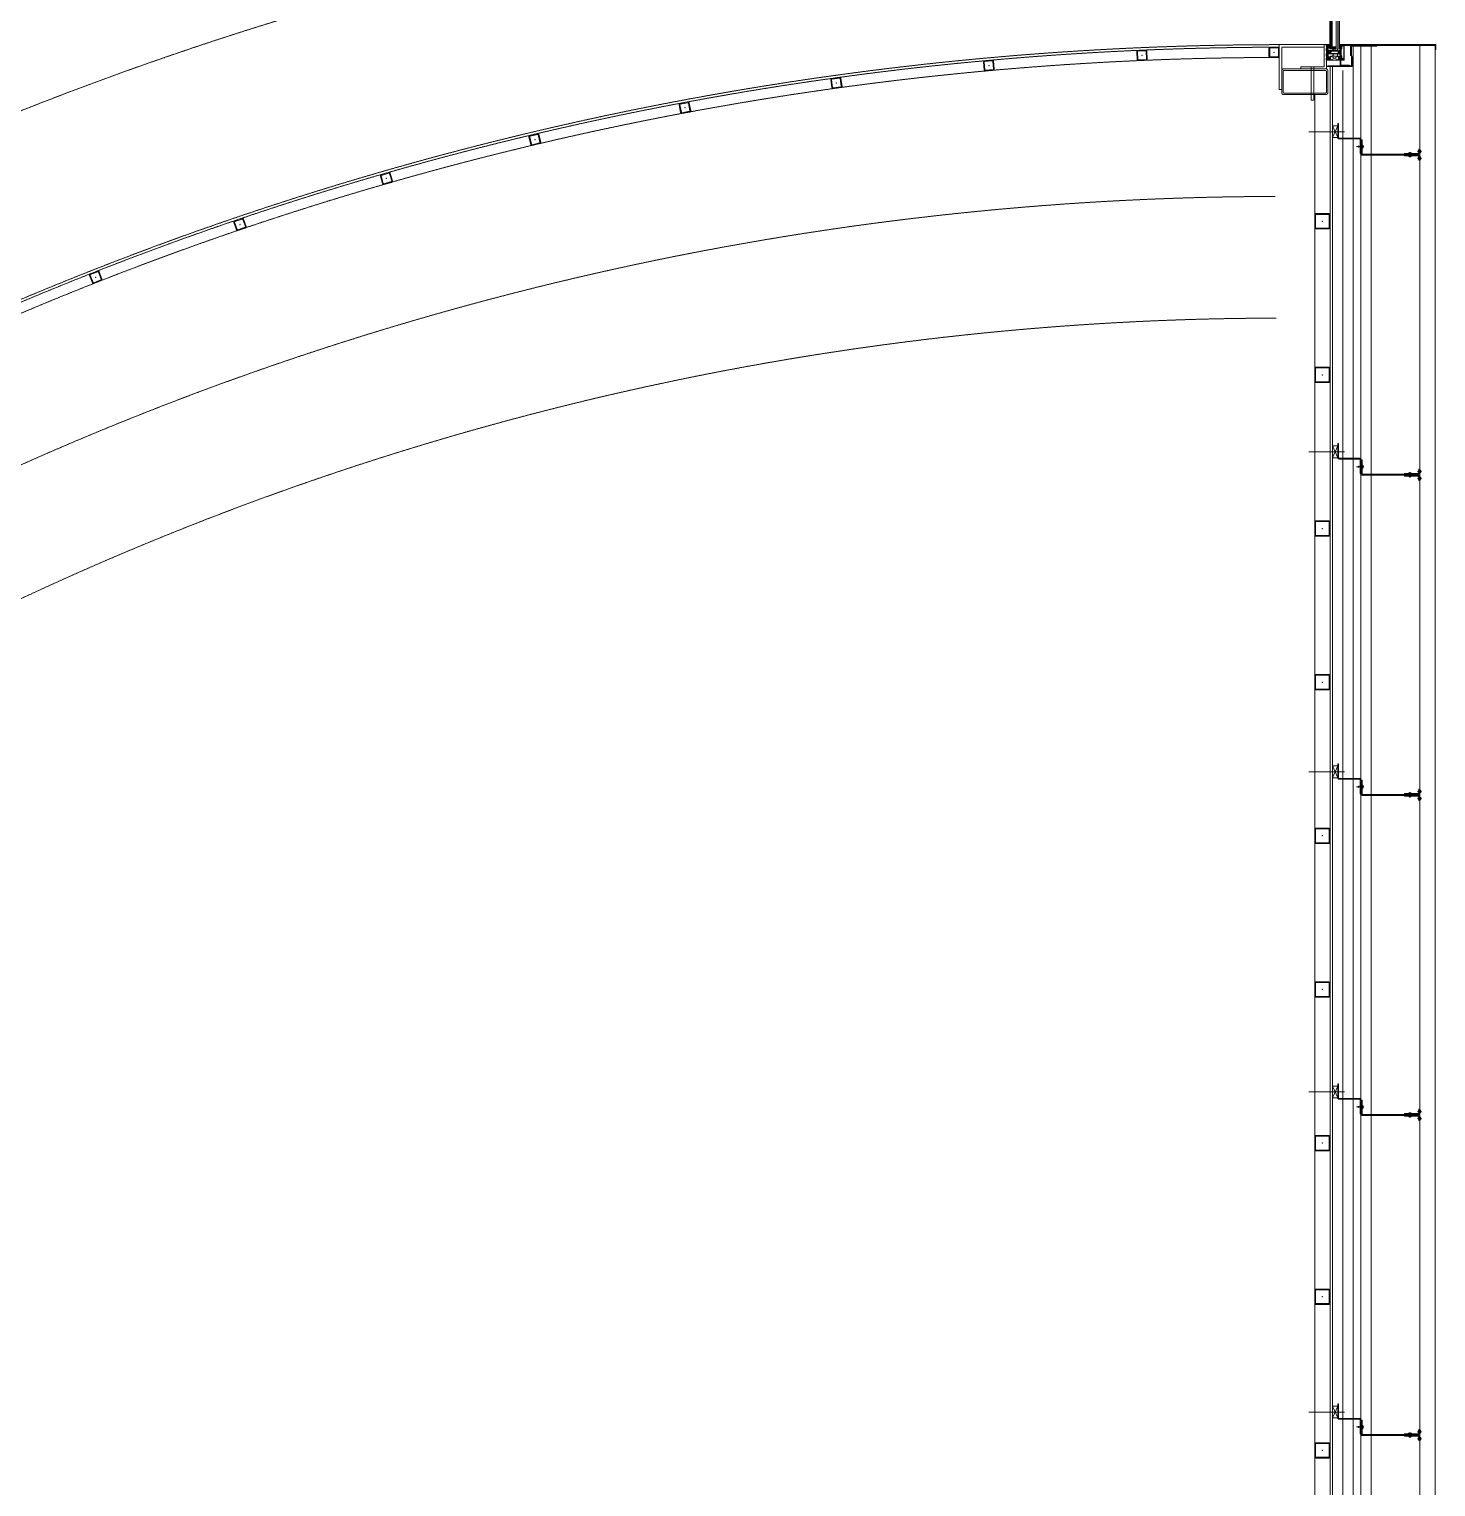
# Model space of a CAD drawing. Extents: x -1457 to 23780, y -2071 to 4205.
# Drawn here: x 16163 to 16713, y 555 to 1124 of the extents above; entities that cross this region are included whole.
import ezdxf

# ---------------------------------------------------------------- set-up
doc = ezdxf.new("R2010")
doc.units = 0
doc.header["$MEASUREMENT"] = 0
doc.linetypes.add('HIDDEN', pattern=[0.375, 0.25, -0.125])
doc.layers.get('0').update_dxf_attribs({"color": 9, "lineweight": 9})
doc.layers.add('M-TEFRIS2-015', color=129, linetype='Continuous', lineweight=9)

# ---------------------------------------------------------------- blocks, each defined once
blk = doc.blocks.new('p-profil_bitis')
for p, q in [((-1.5, 2.16), (-3, 5.37)), ((-3, 2.16), (-1.5, 5.37)), ((1.2, 3.05), (2.2, 4.65)), ((2.2, 3.05), (1.2, 4.65))]:
    blk.add_line(p, q)
for points in [[(-2.9, 6.02), (-2.89, 6.01), (-2.88, 6), (-2.88, 6), (-2.87, 6), (-2.48, 6), (-2.47, 6), (-2.46, 6), (-2.46, 6.01), (-2.45, 6.02), (-2.43, 6.06), (-2.41, 6.08), (-2.4, 6.09), (-2.38, 6.09), (-2.37, 6.1), (-2.35, 6.09), (-2.33, 6.09), (-2.32, 6.08), (-2.3, 6.06), (-2.28, 6.01), (-2.27, 6.01), (-2.27, 6), (-2.26, 6), (-2.25, 6), (-1.76, 6), (-1.76, 5.49), (-1.76, 5.48), (-1.77, 5.47), (-1.77, 5.46), (-1.78, 5.46), (-1.79, 5.45), (-1.8, 5.45), (-1.81, 5.45), (-1.82, 5.46), (-1.83, 5.46), (-1.84, 5.47), (-1.89, 5.55), (-1.89, 5.56), (-1.9, 5.57), (-1.9, 5.57), (-1.91, 5.57), (-1.92, 5.57), (-1.93, 5.57), (-1.93, 5.56), (-1.94, 5.55), (-1.99, 5.46), (-1.99, 5.46), (-2, 5.46), (-2, 5.45), (-2.01, 5.45), (-2.02, 5.45), (-2.1, 5.45), (-2.11, 5.45), (-2.12, 5.45), (-2.12, 5.46), (-2.13, 5.46), (-2.13, 5.47), (-2.13, 5.47), (-2.14, 5.48), (-2.14, 5.5), (-2.23, 5.45), (-2.54, 5.45), (-2.62, 5.5), (-2.62, 5.48), (-2.63, 5.47), (-2.63, 5.46), (-2.63, 5.46), (-2.64, 5.45), (-2.65, 5.45), (-2.65, 5.45), (-2.74, 5.45), (-2.75, 5.45), (-2.76, 5.45), (-2.76, 5.46), (-2.77, 5.46), (-2.77, 5.46), (-2.82, 5.55), (-2.83, 5.56), (-2.83, 5.57), (-2.84, 5.57), (-2.85, 5.57), (-2.86, 5.57), (-2.86, 5.57), (-2.87, 5.56), (-2.87, 5.55), (-2.92, 5.47), (-2.93, 5.46), (-2.94, 5.46), (-2.95, 5.45), (-2.96, 5.45), (-2.97, 5.45), (-2.98, 5.46), (-2.99, 5.46), (-2.99, 5.47), (-3, 5.48), (-3, 5.49), (-3, 6.92), (-3, 6.93), (-3, 6.93), (-2.99, 6.94), (-2.99, 6.95), (-2.98, 6.95), (-2.97, 6.95), (-2.37, 6.95), (-2.36, 6.95), (-2.35, 6.95), (-2.35, 6.94), (-2.34, 6.93), (-2.34, 6.93), (-2.34, 6.92), (-2.34, 6.47), (-2.34, 6.44), (-2.32, 6.41), (-2.3, 6.38), (-2.28, 6.37), (-2.25, 6.35), (-2.22, 6.35), (-2.04, 6.35), (-2.03, 6.35), (-2.02, 6.35), (-2.01, 6.36), (-2, 6.37), (-1.99, 6.38), (-1.99, 6.39), (-1.99, 6.4), (-1.99, 6.54), (-2.05, 6.54), (-2.06, 6.54), (-2.08, 6.55), (-2.09, 6.55), (-2.09, 6.56), (-2.1, 6.58), (-2.1, 6.59), (-2.1, 6.6), (-2.1, 6.62), (-2.09, 6.63), (-2.08, 6.65), (-2.07, 6.66), (-2.05, 6.67), (-2.04, 6.68), (-2.02, 6.68), (-1.79, 6.68), (-1.78, 6.68), (-1.78, 6.68), (-1.77, 6.67), (-1.76, 6.66), (-1.76, 6.66), (-1.76, 6.65), (-1.76, 6.4), (-0.65, 6.4), (-0.62, 6.4), (-0.58, 6.39), (-0.56, 6.37), (-0.53, 6.35), (-0.51, 6.32), (-0.5, 6.28), (-0.5, 6.25), (-0.5, 2.04), (-0.5, 2.01), (-0.49, 1.99), (-0.47, 1.96), (-0.45, 1.94), (-0.42, 1.93), (-0.39, 1.92), (-0.36, 1.92), (-0.33, 1.93), (-0.31, 1.94), (-0.29, 1.96), (-0.27, 1.99), (-0.26, 2.01), (-0.25, 2.04), (-0.25, 2.25), (-0.25, 2.26), (-0.25, 2.26), (-0.25, 2.27), (-0.24, 2.28), (-0.23, 2.28), (-0.23, 2.28), (0.22, 2.28), (0.23, 2.28), (0.24, 2.28), (0.25, 2.27), (0.25, 2.26), (0.25, 2.26), (0.26, 2.25), (0.26, 2.04), (0.26, 2.01), (0.27, 1.99), (0.29, 1.96), (0.31, 1.94), (0.33, 1.93), (0.36, 1.92), (0.39, 1.92), (0.42, 1.93), (0.45, 1.94), (0.47, 1.96), (0.49, 1.99), (0.5, 2.01), (0.5, 2.04), (0.5, 6.25), (0.51, 6.29), (0.52, 6.33), (0.54, 6.36), (0.58, 6.38), (0.61, 6.4), (0.65, 6.4), (1.76, 6.4), (1.76, 6.65), (1.76, 6.66), (1.76, 6.66), (1.77, 6.67), (1.77, 6.67), (1.78, 6.68), (1.78, 6.68), (1.79, 6.68), (2.02, 6.68), (2.04, 6.68), (2.06, 6.67), (2.08, 6.66), (2.09, 6.64), (2.1, 6.62), (2.1, 6.6), (2.1, 6.59), (2.1, 6.58), (2.1, 6.57), (2.09, 6.56), (2.08, 6.55), (2.07, 6.54), (2.06, 6.54), (2.05, 6.54), (1.99, 6.54), (1.99, 6.4), (1.99, 6.39), (1.99, 6.38), (2, 6.37), (2.01, 6.36), (2.02, 6.35), (2.03, 6.35), (2.04, 6.35), (2.22, 6.35), (2.25, 6.35), (2.28, 6.37), (2.3, 6.38), (2.32, 6.41), (2.34, 6.44), (2.34, 6.47), (2.34, 6.92), (2.34, 6.93), (2.34, 6.93), (2.35, 6.94), (2.35, 6.95), (2.36, 6.95), (2.37, 6.95), (2.97, 6.95), (2.98, 6.95), (2.98, 6.95), (2.99, 6.94), (2.99, 6.94), (3, 6.93), (3, 6.93), (3, 6.92), (3, 5.49), (3, 5.48), (3, 5.47), (2.99, 5.46), (2.98, 5.46), (2.97, 5.45), (2.96, 5.45), (2.96, 5.45), (2.95, 5.45), (2.94, 5.46), (2.93, 5.46), (2.92, 5.47), (2.87, 5.55), (2.87, 5.56), (2.86, 5.57), (2.86, 5.57), (2.85, 5.57), (2.84, 5.57), (2.83, 5.57), (2.83, 5.56), (2.82, 5.55), (2.77, 5.46), (2.77, 5.46), (2.76, 5.46), (2.76, 5.45), (2.75, 5.45), (2.74, 5.45), (2.65, 5.45), (2.65, 5.45), (2.64, 5.45), (2.63, 5.46), (2.63, 5.46), (2.63, 5.47), (2.62, 5.48), (2.62, 5.5), (2.53, 5.45), (2.22, 5.45), (2.13, 5.5), (2.13, 5.48), (2.13, 5.47), (2.13, 5.47), (2.13, 5.46), (2.12, 5.46), (2.12, 5.45), (2.11, 5.45), (2.1, 5.45), (2.02, 5.45), (2.01, 5.45), (2, 5.45), (1.99, 5.46), (1.99, 5.46), (1.94, 5.55), (1.93, 5.56), (1.93, 5.57), (1.92, 5.57), (1.91, 5.57), (1.9, 5.57), (1.9, 5.57), (1.89, 5.56), (1.89, 5.55), (1.84, 5.47), (1.83, 5.46), (1.82, 5.46), (1.81, 5.45), (1.8, 5.45), (1.79, 5.45), (1.78, 5.46), (1.77, 5.46), (1.77, 5.47), (1.76, 5.48), (1.76, 5.49), (1.76, 6), (2.25, 6), (2.26, 6), (2.26, 6), (2.27, 6.01), (2.27, 6.01), (2.28, 6.01), (2.3, 6.06), (2.31, 6.07), (2.33, 6.09), (2.34, 6.09), (2.36, 6.1), (2.37, 6.1), (2.39, 6.09), (2.4, 6.09), (2.42, 6.07), (2.43, 6.06), (2.45, 6.02), (2.46, 6.01), (2.46, 6), (2.47, 6), (2.48, 6), (2.87, 6), (2.88, 6), (2.88, 6), (2.89, 6.01), (2.9, 6.02), (2.9, 6.02), (2.9, 6.03), (2.9, 6.04), (2.9, 6.05), (2.87, 6.1), (2.86, 6.11), (2.85, 6.11), (2.84, 6.12), (2.83, 6.12), (2.82, 6.12), (2.81, 6.12), (2.8, 6.11), (2.79, 6.11), (2.78, 6.1), (2.74, 6.02), (2.73, 6.01), (2.72, 6.01), (2.72, 6), (2.71, 6), (2.7, 6), (2.69, 6.01), (2.69, 6.01), (2.68, 6.02), (2.64, 6.1), (2.63, 6.11), (2.62, 6.11), (2.61, 6.12), (2.6, 6.12), (2.59, 6.12), (2.58, 6.12), (2.57, 6.11), (2.56, 6.11), (2.55, 6.1), (2.51, 6.02), (2.5, 6.01), (2.5, 6.01), (2.49, 6), (2.48, 6), (2.48, 6), (2.47, 6), (2.46, 6.01), (2.46, 6.01), (2.45, 6.02), (2.41, 6.1), (2.4, 6.11), (2.39, 6.11), (2.38, 6.12), (2.37, 6.12), (2.36, 6.12), (2.35, 6.12), (2.34, 6.11), (2.33, 6.11), (2.32, 6.1), (2.28, 6.02), (2.27, 6.01), (2.26, 6.01), (2.26, 6), (2.25, 6), (2.24, 6), (2.24, 6.01), (2.23, 6.01), (2.22, 6.02), (2.18, 6.1), (2.17, 6.11), (2.16, 6.11), (2.15, 6.12), (2.14, 6.12), (2.13, 6.12), (2.12, 6.12), (2.11, 6.11), (2.1, 6.11), (2.09, 6.1), (2.05, 6.02), (2.04, 6.01), (2.03, 6.01), (2.03, 6), (2.02, 6), (2.01, 6), (2.01, 6.01), (2, 6.01), (1.99, 6.02), (1.95, 6.1), (1.94, 6.11), (1.93, 6.11), (1.92, 6.12), (1.91, 6.12), (1.9, 6.12), (1.89, 6.12), (1.88, 6.11), (1.87, 6.11), (1.86, 6.1), (1.82, 6.02), (1.81, 6.01), (1.81, 6.01), (1.8, 6), (1.79, 6), (1.78, 6), (1.77, 6.01), (1.77, 6.01), (1.76, 6.02), (1.76, 6.02), (1.76, 6.03), (1.76, 6.17), (1.76, 6.18), (1.76, 6.19), (1.75, 6.19), (1.74, 6.2), (1.74, 6.2), (1.73, 6.2), (0.8, 6.2), (0.8, 6.23), (0.79, 6.25), (0.77, 6.27), (0.76, 6.28), (0.73, 6.3), (0.71, 6.3), (0.68, 6.3), (0.66, 6.29), (0.64, 6.28), (0.62, 6.26), (0.61, 6.24), (0.6, 6.22), (0.6, 6.2), (0.6, 6.17), (0.61, 6.15), (0.63, 6.13), (0.65, 6.12), (0.65, 4.3), (1.25, 4.41), (1.26, 4.41), (1.27, 4.4), (1.28, 4.4), (1.29, 4.39), (1.3, 4.38), (1.3, 4.38), (1.3, 4.37), (1.3, 4.36), (1.29, 4.35), (1.29, 4.34), (1.28, 4.33), (1.27, 4.33), (0.65, 4.15), (0.65, 2.51), (1.25, 2.62), (1.26, 2.62), (1.27, 2.61), (1.28, 2.61), (1.29, 2.6), (1.3, 2.59), (1.3, 2.59), (1.3, 2.58), (1.3, 2.57), (1.29, 2.56), (1.29, 2.55), (1.28, 2.54), (1.27, 2.54), (0.64, 2.36), (0.62, 2.35), (0.6, 2.33), (0.59, 2.32), (0.58, 2.3), (0.58, 2.28), (0.58, 1.97), (0.7, 1.97), (0.7, 1.83), (0.26, 1.83), (0.14, 1.95), (0.14, 2.05), (0.14, 2.06), (0.14, 2.06), (0.13, 2.07), (0.13, 2.07), (0.12, 2.08), (0.12, 2.08), (0.11, 2.08), (-0.11, 2.08), (-0.12, 2.08), (-0.12, 2.08), (-0.13, 2.07), (-0.13, 2.07), (-0.14, 2.06), (-0.14, 2.06), (-0.14, 2.05), (-0.14, 1.95), (-0.26, 1.83), (-0.7, 1.83), (-0.7, 1.97), (-0.58, 1.97), (-0.58, 2.28), (-0.58, 2.3), (-0.59, 2.32), (-0.6, 2.34), (-0.62, 2.35), (-0.64, 2.36), (-1.27, 2.54), (-1.28, 2.54), (-1.29, 2.55), (-1.29, 2.56), (-1.3, 2.57), (-1.3, 2.58), (-1.3, 2.59), (-1.3, 2.59), (-1.29, 2.6), (-1.28, 2.61), (-1.27, 2.61), (-1.26, 2.62), (-1.25, 2.62), (-0.65, 2.51), (-0.65, 4.15), (-1.27, 4.33), (-1.28, 4.33), (-1.29, 4.34), (-1.29, 4.35), (-1.3, 4.36), (-1.3, 4.37), (-1.3, 4.38), (-1.3, 4.38), (-1.29, 4.39), (-1.28, 4.4), (-1.27, 4.4), (-1.26, 4.41), (-1.25, 4.41), (-0.65, 4.3), (-0.65, 6.12), (-0.63, 6.13), (-0.61, 6.15), (-0.6, 6.17), (-0.6, 6.2), (-0.6, 6.22), (-0.61, 6.24), (-0.62, 6.26), (-0.64, 6.28), (-0.66, 6.29), (-0.68, 6.3), (-0.71, 6.3), (-0.73, 6.3), (-0.76, 6.28), (-0.77, 6.27), (-0.79, 6.25), (-0.8, 6.23), (-0.8, 6.2), (-1.73, 6.2), (-1.74, 6.2), (-1.74, 6.2), (-1.75, 6.19), (-1.76, 6.19), (-1.76, 6.18), (-1.76, 6.17), (-1.76, 6.03), (-1.76, 6.02), (-1.76, 6.02), (-1.77, 6.01), (-1.78, 6.01), (-1.78, 6), (-1.79, 6), (-1.8, 6), (-1.81, 6.01), (-1.81, 6.01), (-1.82, 6.02), (-1.86, 6.1), (-1.87, 6.11), (-1.88, 6.11), (-1.89, 6.12), (-1.9, 6.12), (-1.91, 6.12), (-1.92, 6.12), (-1.93, 6.11), (-1.94, 6.11), (-1.95, 6.1), (-1.99, 6.02), (-2, 6.01), (-2.01, 6.01), (-2.01, 6), (-2.02, 6), (-2.03, 6), (-2.03, 6.01), (-2.04, 6.01), (-2.05, 6.02), (-2.09, 6.1), (-2.1, 6.11), (-2.11, 6.11), (-2.12, 6.12), (-2.13, 6.12), (-2.14, 6.12), (-2.15, 6.12), (-2.16, 6.11), (-2.17, 6.11), (-2.18, 6.1), (-2.22, 6.02), (-2.23, 6.01), (-2.24, 6.01), (-2.24, 6), (-2.25, 6), (-2.26, 6), (-2.26, 6.01), (-2.27, 6.01), (-2.28, 6.02), (-2.32, 6.1), (-2.33, 6.11), (-2.34, 6.11), (-2.35, 6.12), (-2.36, 6.12), (-2.37, 6.12), (-2.38, 6.12), (-2.39, 6.11), (-2.4, 6.11), (-2.41, 6.1), (-2.45, 6.02), (-2.46, 6.01), (-2.46, 6.01), (-2.47, 6), (-2.48, 6), (-2.48, 6), (-2.49, 6), (-2.5, 6.01), (-2.5, 6.01), (-2.51, 6.02), (-2.55, 6.1), (-2.56, 6.11), (-2.57, 6.11), (-2.58, 6.12), (-2.59, 6.12), (-2.6, 6.12), (-2.61, 6.12), (-2.62, 6.11), (-2.63, 6.11), (-2.64, 6.1), (-2.68, 6.02), (-2.69, 6.01), (-2.69, 6.01), (-2.7, 6), (-2.71, 6), (-2.72, 6), (-2.73, 6.01), (-2.73, 6.01), (-2.74, 6.02), (-2.78, 6.1), (-2.79, 6.11), (-2.8, 6.11), (-2.81, 6.12), (-2.82, 6.12), (-2.83, 6.12), (-2.84, 6.12), (-2.85, 6.11), (-2.86, 6.11), (-2.87, 6.1), (-2.9, 6.05), (-2.9, 6.04), (-2.9, 6.03)], [(-2.81, 6.34), (-2.81, 6.33), (-2.8, 6.33), (-2.8, 6.32), (-2.79, 6.32), (-2.78, 6.32), (-2.56, 6.32), (-2.55, 6.32), (-2.55, 6.32), (-2.54, 6.33), (-2.54, 6.33), (-2.53, 6.34), (-2.53, 6.34), (-2.53, 6.35), (-2.53, 6.77), (-2.53, 6.78), (-2.53, 6.78), (-2.54, 6.79), (-2.54, 6.79), (-2.55, 6.8), (-2.55, 6.8), (-2.56, 6.8), (-2.78, 6.8), (-2.79, 6.8), (-2.79, 6.8), (-2.8, 6.79), (-2.8, 6.79), (-2.81, 6.78), (-2.81, 6.77)], [(-2.68, 5.61), (-2.67, 5.59), (-2.67, 5.58), (-2.65, 5.58), (-2.64, 5.57), (-2.63, 5.57), (-2.62, 5.57), (-2.62, 5.53), (-2.58, 5.57), (-2.17, 5.57), (-2.14, 5.53), (-2.14, 5.57), (-2.13, 5.57), (-2.12, 5.57), (-2.11, 5.57), (-2.1, 5.58), (-2.09, 5.59), (-2.08, 5.6), (-2.08, 5.61), (-2.08, 5.62), (-2.08, 5.68), (-2.21, 5.81), (-2.55, 5.81), (-2.68, 5.68), (-2.68, 5.62)], [(2.13, 5.57), (2.13, 5.53), (2.17, 5.57), (2.58, 5.57), (2.62, 5.53), (2.62, 5.57), (2.63, 5.57), (2.64, 5.57), (2.65, 5.57), (2.66, 5.58), (2.67, 5.59), (2.68, 5.6), (2.68, 5.61), (2.68, 5.62), (2.68, 5.68), (2.55, 5.81), (2.21, 5.81), (2.08, 5.68), (2.08, 5.62), (2.08, 5.61), (2.08, 5.6), (2.09, 5.59), (2.1, 5.58), (2.11, 5.57), (2.12, 5.57)], [(2.53, 6.35), (2.53, 6.34), (2.54, 6.33), (2.54, 6.33), (2.55, 6.32), (2.55, 6.32), (2.56, 6.32), (2.78, 6.32), (2.79, 6.32), (2.79, 6.32), (2.8, 6.33), (2.81, 6.33), (2.81, 6.34), (2.81, 6.35), (2.81, 6.77), (2.81, 6.78), (2.81, 6.78), (2.8, 6.79), (2.8, 6.79), (2.79, 6.8), (2.79, 6.8), (2.78, 6.8), (2.56, 6.8), (2.55, 6.8), (2.55, 6.8), (2.54, 6.79), (2.54, 6.79), (2.53, 6.78), (2.53, 6.77)], [(-3, 5.37), (-1.5, 5.37), (-1.5, 2.16), (-3, 2.16)], [(2.85, 0.85), (2.85, 1), (2.77, 1.14), (2.89, 1.5), (3, 1.5), (3, 0.1), (2.9, 0), (-2.9, 0), (-3, 0.1), (-3, 1.5), (-2.89, 1.5), (-2.77, 1.14), (-2.85, 0.99), (-2.85, 0.85), (-2.87, 0.85), (-2.87, 0.5), (-2.82, 0.45), (-2.47, 0.45), (-2.47, 0.37), (-2.52, 0.32), (-2.82, 0.32), (-2.87, 0.27), (-2.87, 0.18), (-2.82, 0.13), (2.82, 0.13), (2.87, 0.18), (2.87, 0.27), (2.82, 0.32), (2.52, 0.32), (2.47, 0.37), (2.47, 0.45), (2.82, 0.45), (2.87, 0.5), (2.87, 0.85)], [(-2.8, 0.99), (-2.69, 0.82), (-2.63, 0.73), (-2.54, 0.57), (-2.5, 0.55), (-2.47, 0.56), (-2.45, 0.6), (-2.45, 0.85), (-2.4, 0.9), (-1.53, 0.9), (-1.42, 0.94), (-1.38, 1.05), (-1.38, 1.13), (-1.33, 1.18), (-0.02, 1.18), (-0.01, 1.2), (0.01, 1.2), (0.03, 1.18), (1.33, 1.18), (1.38, 1.13), (1.38, 1.05), (1.42, 0.94), (1.53, 0.9), (2.4, 0.9), (2.45, 0.85), (2.45, 0.6), (2.47, 0.56), (2.5, 0.55), (2.54, 0.57), (2.63, 0.73), (2.8, 0.99), (2.78, 1.04), (2.71, 1.07), (2.7, 1.11), (2.7, 1.13), (2.8, 1.5), (2.48, 1.5), (2.4, 1.42), (2.4, 1.36), (2.52, 1.36), (2.52, 1.2), (2.42, 1.1), (1.58, 1.1), (1.58, 1.36), (1.7, 1.36), (1.7, 1.42), (1.62, 1.5), (-1.62, 1.5), (-1.7, 1.42), (-1.7, 1.36), (-1.58, 1.36), (-1.58, 1.1), (-2.42, 1.1), (-2.52, 1.2), (-2.52, 1.36), (-2.4, 1.36), (-2.4, 1.42), (-2.48, 1.5), (-2.8, 1.5), (-2.7, 1.13), (-2.7, 1.11), (-2.71, 1.07), (-2.78, 1.03)], [(1.2, 3.05), (1.2, 4.65), (2.2, 4.65), (2.2, 3.05)]]:
    blk.add_lwpolyline(points, close=True)
for points in [[(0.35, 6.5), (0.3, 6.68), (0.2, 6.79), (0.02, 6.85), (-0.16, 6.81), (-0.3, 6.68), (-0.35, 6.5), (-0.35, 6.55), (-0.36, 6.6), (-0.37, 6.65), (-0.39, 6.69), (-0.42, 6.74), (-0.45, 6.78), (-0.48, 6.82), (-0.52, 6.85), (-0.56, 6.88), (-0.6, 6.9), (-0.65, 6.92), (-0.7, 6.94), (-0.75, 6.95), (-0.8, 6.95), (-1.4, 6.95), (-1.54, 6.89), (-1.6, 6.85), (-2.1, 6.85), (-2.25, 6.78), (-2.3, 6.65), (-2.3, 6.6), (-2.25, 6.47), (-2.14, 6.4), (-2.04, 6.39), (-2.01, 6.53), (-2.11, 6.55), (-2.15, 6.6), (-2.15, 6.65), (-2.1, 6.7), (-1.6, 6.7), (-1.46, 6.76), (-1.4, 6.8), (-0.8, 6.8), (-0.64, 6.75), (-0.55, 6.66), (-0.5, 6.5), (-0.5, 5.15), (-0.4, 5.01), (-0.27, 5.02), (-0.2, 5.17), (-0.25, 5.2), (-0.2, 5.23), (-0.2, 5.35), (-0.25, 5.38), (-0.2, 5.41), (-0.2, 5.53), (-0.25, 5.56), (-0.2, 5.59), (-0.2, 5.71), (-0.25, 5.74), (-0.2, 5.77), (-0.2, 5.89), (-0.25, 5.92), (-0.2, 5.95), (-0.2, 6.07), (-0.25, 6.1), (-0.2, 6.13), (-0.2, 6.25), (-0.25, 6.28), (-0.2, 6.31), (-0.2, 6.5), (-0.12, 6.66), (0.02, 6.7), (0.12, 6.66), (0.2, 6.5), (0.2, 6.4), (0.25, 6.37), (0.2, 6.34), (0.2, 6.22), (0.25, 6.19), (0.2, 6.16), (0.2, 6.04), (0.25, 6.01), (0.2, 5.98), (0.2, 5.86), (0.25, 5.83), (0.2, 5.8), (0.2, 5.68), (0.25, 5.65), (0.2, 5.62), (0.2, 5.5), (0.25, 5.47), (0.2, 5.44), (0.2, 5.32), (0.25, 5.29), (0.2, 5.26), (0.2, 5.15), (0.3, 5.01), (0.4, 5.01), (0.5, 5.15), (0.5, 6.5), (0.55, 6.66), (0.64, 6.75), (0.8, 6.8), (1.4, 6.8), (1.46, 6.76), (1.6, 6.7), (2.1, 6.7), (2.15, 6.65), (2.15, 6.6), (2.11, 6.55), (2.01, 6.53), (2.04, 6.39), (2.13, 6.4), (2.25, 6.47), (2.3, 6.6), (2.3, 6.65), (2.23, 6.8), (2.1, 6.85), (1.6, 6.85), (1.54, 6.89), (1.4, 6.95), (0.8, 6.95), (0.75, 6.95), (0.7, 6.94), (0.65, 6.92), (0.61, 6.9), (0.56, 6.88), (0.52, 6.85), (0.48, 6.82), (0.45, 6.78), (0.42, 6.74), (0.4, 6.69), (0.38, 6.65), (0.36, 6.6), (0.35, 6.55), (0.35, 6.5), (0.35, 5.15)], [(-0.35, 6.5), (-0.35, 5.15)]]:
    blk.add_lwpolyline(points)
for points in [[(-1.77, 1.34, -10), (-1.77, 1.49, -10), (-1.76, 1.51, -10), (-1.73, 1.52, -10), (-1.64, 1.5, -10), (-1.48, 1.5, -10), (-1.48, 1.74, -10), (-1.52, 1.81, -10), (-1.54, 1.83, -10), (-1.57, 1.81, -10), (-1.62, 1.73, -10), (-1.65, 1.71, -10), (-1.69, 1.73, -10), (-1.74, 1.81, -10), (-1.77, 1.83, -10), (-1.79, 1.81, -10), (-1.84, 1.73, -10), (-1.88, 1.71, -10), (-1.91, 1.73, -10), (-1.96, 1.81, -10), (-1.99, 1.83, -10), (-2.01, 1.81, -10), (-2.06, 1.73, -10), (-2.09, 1.71, -10), (-2.13, 1.73, -10), (-2.18, 1.81, -10), (-2.2, 1.83, -10), (-2.23, 1.81, -10), (-2.28, 1.73, -10), (-2.31, 1.71, -10), (-2.35, 1.73, -10), (-2.4, 1.81, -10), (-2.42, 1.83, -10), (-2.45, 1.81, -10), (-2.5, 1.73, -10), (-2.53, 1.71, -10), (-2.57, 1.73, -10), (-2.62, 1.81, -10), (-2.64, 1.83, -10), (-2.67, 1.81, -10), (-2.74, 1.69, -10), (-2.86, 1.65, -10), (-2.95, 1.78, -10), (-3.09, 1.83, -10), (-3.21, 1.83, -10), (-3.23, 1.82, -10), (-3.24, 1.79, -10), (-3.23, 1.78, -10), (-3.14, 1.76, -10), (-3.02, 1.69, -10), (-2.98, 1.62, -10), (-2.98, 1.5, -10), (-2.55, 1.5, -10), (-2.46, 1.52, -10), (-2.45, 1.52, -10), (-2.44, 1.52, -10), (-2.43, 1.49, -10), (-2.43, 1.34, -10), (-2.54, 1.34, -10), (-2.54, 1.31, -10), (-2.38, 1.16, -10), (-2.34, 1.14, -10), (-2.22, 1.2, -10), (-1.97, 1.2, -10), (-1.86, 1.14, -10), (-1.8, 1.16, -10), (-1.66, 1.31, -10), (-1.66, 1.34, -10), (-1.77, 1.34, -10)], [(-1.89, 1.35, -10), (-1.93, 1.31, -10), (-2.26, 1.31, -10), (-2.31, 1.35, -10), (-2.31, 1.47, -10), (-2.26, 1.51, -10), (-1.93, 1.51, -10), (-1.89, 1.47, -10), (-1.89, 1.46, -10), (-1.89, 1.35, -10)], [(1.76, 1.34, -10), (1.76, 1.49, -10), (1.76, 1.51, -10), (1.73, 1.52, -10), (1.64, 1.5, -10), (1.48, 1.5, -10), (1.48, 1.74, -10), (1.52, 1.81, -10), (1.54, 1.83, -10), (1.57, 1.81, -10), (1.62, 1.73, -10), (1.65, 1.71, -10), (1.69, 1.73, -10), (1.74, 1.81, -10), (1.76, 1.83, -10), (1.79, 1.81, -10), (1.84, 1.73, -10), (1.88, 1.71, -10), (1.91, 1.73, -10), (1.96, 1.81, -10), (1.99, 1.83, -10), (2.01, 1.81, -10), (2.06, 1.73, -10), (2.09, 1.71, -10), (2.13, 1.73, -10), (2.18, 1.81, -10), (2.2, 1.83, -10), (2.23, 1.81, -10), (2.28, 1.73, -10), (2.31, 1.71, -10), (2.35, 1.73, -10), (2.4, 1.81, -10), (2.42, 1.83, -10), (2.45, 1.81, -10), (2.5, 1.73, -10), (2.53, 1.71, -10), (2.57, 1.73, -10), (2.62, 1.81, -10), (2.64, 1.83, -10), (2.67, 1.81, -10), (2.74, 1.69, -10), (2.86, 1.65, -10), (2.95, 1.78, -10), (3.09, 1.83, -10), (3.21, 1.83, -10), (3.23, 1.82, -10), (3.24, 1.79, -10), (3.23, 1.78, -10), (3.14, 1.76, -10), (3.02, 1.69, -10), (2.98, 1.62, -10), (2.98, 1.5, -10), (2.55, 1.5, -10), (2.46, 1.52, -10), (2.45, 1.52, -10), (2.44, 1.52, -10), (2.42, 1.49, -10), (2.42, 1.34, -10), (2.53, 1.34, -10), (2.53, 1.31, -10), (2.38, 1.16, -10), (2.34, 1.14, -10), (2.22, 1.2, -10), (1.97, 1.2, -10), (1.86, 1.14, -10), (1.8, 1.16, -10), (1.65, 1.31, -10), (1.65, 1.34, -10), (1.76, 1.34, -10)], [(1.88, 1.35, -10), (1.93, 1.31, -10), (2.26, 1.31, -10), (2.3, 1.35, -10), (2.3, 1.47, -10), (2.26, 1.51, -10), (1.93, 1.51, -10), (1.89, 1.47, -10), (1.88, 1.46, -10), (1.88, 1.35, -10)]]:
    blk.add_polyline3d(points)
blk = doc.blocks.new('p- alum kaplama profil')
at = {"lineweight": 13}
blk.add_lwpolyline([(7.12, 12.59), (7.12, 26.49)], dxfattribs=at)
at = {"lineweight": 5}
blk.add_lwpolyline([(9.44, 15.16), (4.79, 15.16), (4.79, 17.16), (9.44, 17.16)], close=True, dxfattribs=at)
for points in [[(4.79, 15.16), (9.44, 17.16)], [(9.44, 15.16), (4.79, 17.16)]]:
    blk.add_lwpolyline(points, dxfattribs=at)
at = {"lineweight": 18}
blk.add_lwpolyline([(4.09, 6.16), (-1.41, 6.16), (-1.41, 6.46), (4.09, 6.46, 0.414214), (4.29, 6.66), (4.29, 14.66, -0.414214), (4.79, 15.16), (10.29, 15.16), (10.29, 14.86), (4.79, 14.86, 0.414214), (4.59, 14.66), (4.59, 6.66, -0.414214)], format="xyb", close=True, dxfattribs=at)
blk.add_lwpolyline([(-2.06, 5.56), (-2.06, -2.34), (-2.06, -15.69), (-1.66, -15.69), (-1.66, -2.34), (-1.66, 5.56), (-1.66, 5.56), (-1.66, 5.57), (-1.66, 5.57), (-1.66, 5.58), (-1.66, 5.58), (-1.65, 5.59), (-1.65, 5.59), (-1.65, 5.59), (-1.65, 5.6), (-1.65, 5.6), (-1.64, 5.61), (-1.64, 5.61), (-1.64, 5.62), (-1.64, 5.62), (-1.63, 5.62), (-1.63, 5.63), (-1.63, 5.63), (-1.62, 5.63), (-1.62, 5.64), (-1.61, 5.64), (-1.61, 5.64), (-1.61, 5.64), (-1.6, 5.65), (-1.6, 5.65), (-1.59, 5.65), (-1.59, 5.65), (-1.58, 5.65), (-1.58, 5.65), (-1.57, 5.66), (-1.57, 5.66), (-1.56, 5.66), (-1.56, 5.66), (3.94, 5.66), (3.94, 6.06), (-1.56, 6.06), (-1.58, 6.06), (-1.61, 6.05), (-1.63, 6.05), (-1.66, 6.05), (-1.68, 6.04), (-1.7, 6.03), (-1.73, 6.03), (-1.75, 6.02), (-1.77, 6.01), (-1.79, 6), (-1.82, 5.99), (-1.84, 5.97), (-1.86, 5.96), (-1.88, 5.94), (-1.89, 5.93), (-1.91, 5.91), (-1.93, 5.89), (-1.95, 5.87), (-1.96, 5.85), (-1.97, 5.83), (-1.99, 5.81), (-2, 5.79), (-2.01, 5.77), (-2.02, 5.75), (-2.03, 5.72), (-2.04, 5.7), (-2.04, 5.68), (-2.05, 5.65), (-2.05, 5.63), (-2.06, 5.61), (-2.06, 5.58)], close=True)
blk.add_lwpolyline([(-1.66, -2.34), (-2.06, -2.34)])
for points in [[(-2.36, -10.84), (-2.36, -16.39), (-2.36, -16.39, -0.414214), (-2.51, -16.54), (-2.51, -16.54), (-4.06, -16.54), (-4.06, -16.84), (-2.51, -16.84), (-2.51, -16.84, 0.414214), (-2.06, -16.39), (-2.06, -10.84)], [(-1.36, -10.84), (-1.66, -10.84), (-1.66, -16.39, 0.414214), (-1.21, -16.84), (-1.21, -16.84), (0.34, -16.84), (0.34, -16.54), (-1.21, -16.54), (-1.21, -16.54, -0.414214), (-1.36, -16.39), (-1.36, -16.39)]]:
    blk.add_lwpolyline(points, format="xyb", close=True)
for points in [[(0.96, 5.66, -10), (0.97, 5.66, -10), (0.97, 5.66, -10), (0.97, 5.66, -10), (0.98, 5.66, -10), (0.98, 5.66, -10), (0.99, 5.66, -10), (0.99, 5.66, -10), (1, 5.66, -10), (1, 5.67, -10), (1, 5.67, -10), (1.01, 5.67, -10), (1.01, 5.67, -10), (1.01, 5.67, -10), (1.02, 5.68, -10), (1.02, 5.68, -10), (1.02, 5.68, -10), (1.03, 5.69, -10), (1.03, 5.69, -10), (1.03, 5.69, -10), (1.04, 5.7, -10), (1.04, 5.7, -10), (1.04, 5.7, -10), (1.04, 5.71, -10), (1.04, 5.71, -10), (1.05, 5.72, -10), (1.05, 5.72, -10), (1.05, 5.72, -10), (1.05, 5.73, -10), (1.05, 5.73, -10), (1.05, 5.74, -10), (1.05, 5.74, -10), (1.05, 5.75, -10)], [(1.61, 6.87, -10), (0.98, 6.96, -10)], [(1.33, 5.85, -10), (0.98, 5.88, -10)], [(1.56, 7.05, -10), (1.02, 7.13, -10)], [(1.05, 6.91, -10), (1.29, 7.56, -10)], [(1.05, 5.83, -10), (1.05, 6.01, -10)], [(1.05, 5.75, -10), (1.05, 5.83, -10)], [(1.29, 4.93, -10), (1.29, 7.8, -10)], [(1.53, 6.82, -10), (1.29, 7.56, -10)], [(1.29, 6.16, -10), (1.29, 6.26, -10)], [(1.53, 5.75, -10), (1.53, 5.92, -10)], [(1.53, 5.75, -10), (1.53, 5.74, -10), (1.53, 5.74, -10), (1.53, 5.73, -10), (1.53, 5.73, -10), (1.53, 5.72, -10), (1.54, 5.72, -10), (1.54, 5.72, -10), (1.54, 5.71, -10), (1.54, 5.71, -10), (1.54, 5.7, -10), (1.54, 5.7, -10), (1.55, 5.7, -10), (1.55, 5.69, -10), (1.55, 5.69, -10), (1.55, 5.69, -10), (1.56, 5.68, -10), (1.56, 5.68, -10), (1.56, 5.68, -10), (1.57, 5.67, -10), (1.57, 5.67, -10), (1.58, 5.67, -10), (1.58, 5.67, -10), (1.58, 5.67, -10), (1.59, 5.66, -10), (1.59, 5.66, -10), (1.6, 5.66, -10), (1.6, 5.66, -10), (1.6, 5.66, -10), (1.61, 5.66, -10), (1.61, 5.66, -10), (1.62, 5.66, -10), (1.62, 5.66, -10)], [(0.67, 5.66, -10), (1.91, 5.66, -10)], [(0.67, 5.66, -10), (0.67, 5.64, -10), (0.67, 5.62, -10), (0.67, 5.6, -10), (0.68, 5.58, -10), (0.68, 5.56, -10), (0.69, 5.54, -10), (0.69, 5.52, -10), (0.7, 5.5, -10), (0.7, 5.48, -10), (0.71, 5.46, -10), (0.72, 5.45, -10), (0.73, 5.43, -10), (0.74, 5.41, -10), (0.75, 5.4, -10), (0.76, 5.38, -10), (0.77, 5.36, -10), (0.79, 5.35, -10), (0.8, 5.33, -10), (0.81, 5.32, -10), (0.83, 5.31, -10), (0.84, 5.29, -10), (0.86, 5.28, -10), (0.87, 5.27, -10), (0.89, 5.26, -10), (0.91, 5.25, -10), (0.92, 5.24, -10), (0.94, 5.23, -10), (0.96, 5.22, -10), (0.98, 5.21, -10), (1, 5.21, -10), (1.02, 5.2, -10), (1.03, 5.2, -10)], [(1.03, 5.2, -10), (1.04, 5.2, -10), (1.05, 5.19, -10), (1.05, 5.19, -10), (1.06, 5.19, -10), (1.06, 5.19, -10), (1.07, 5.19, -10), (1.07, 5.19, -10), (1.08, 5.19, -10), (1.08, 5.19, -10), (1.09, 5.19, -10), (1.09, 5.18, -10), (1.1, 5.18, -10), (1.1, 5.18, -10), (1.11, 5.18, -10), (1.11, 5.18, -10), (1.12, 5.18, -10), (1.12, 5.18, -10), (1.13, 5.18, -10), (1.13, 5.18, -10), (1.14, 5.18, -10), (1.15, 5.18, -10), (1.15, 5.18, -10), (1.16, 5.17, -10), (1.16, 5.17, -10), (1.17, 5.17, -10), (1.17, 5.17, -10), (1.18, 5.17, -10), (1.18, 5.17, -10), (1.19, 5.17, -10), (1.19, 5.17, -10), (1.2, 5.17, -10), (1.2, 5.17, -10)], [(1.2, 5.17, -10), (1.2, 5.2, -10)], [(1.38, 5.2, -10), (1.2, 5.2, -10)], [(1.38, 5.17, -10), (1.38, 5.2, -10)], [(1.38, 5.17, -10), (1.38, 5.17, -10), (1.39, 5.17, -10), (1.39, 5.17, -10), (1.4, 5.17, -10), (1.41, 5.17, -10), (1.41, 5.17, -10), (1.42, 5.17, -10), (1.42, 5.17, -10), (1.43, 5.17, -10), (1.43, 5.18, -10), (1.44, 5.18, -10), (1.44, 5.18, -10), (1.45, 5.18, -10), (1.45, 5.18, -10), (1.46, 5.18, -10), (1.46, 5.18, -10), (1.47, 5.18, -10), (1.47, 5.18, -10), (1.48, 5.18, -10), (1.48, 5.18, -10), (1.49, 5.18, -10), (1.5, 5.19, -10), (1.5, 5.19, -10), (1.51, 5.19, -10), (1.51, 5.19, -10), (1.52, 5.19, -10), (1.52, 5.19, -10), (1.53, 5.19, -10), (1.53, 5.19, -10), (1.54, 5.19, -10), (1.54, 5.2, -10), (1.55, 5.2, -10)], [(1.55, 5.2, -10), (1.57, 5.2, -10), (1.59, 5.21, -10), (1.6, 5.21, -10), (1.62, 5.22, -10), (1.64, 5.23, -10), (1.66, 5.24, -10), (1.68, 5.25, -10), (1.69, 5.26, -10), (1.71, 5.27, -10), (1.73, 5.28, -10), (1.74, 5.29, -10), (1.76, 5.31, -10), (1.77, 5.32, -10), (1.78, 5.33, -10), (1.8, 5.35, -10), (1.81, 5.36, -10), (1.82, 5.38, -10), (1.83, 5.4, -10), (1.84, 5.41, -10), (1.85, 5.43, -10), (1.86, 5.45, -10), (1.87, 5.46, -10), (1.88, 5.48, -10), (1.89, 5.5, -10), (1.89, 5.52, -10), (1.9, 5.54, -10), (1.9, 5.56, -10), (1.9, 5.58, -10), (1.91, 5.6, -10), (1.91, 5.62, -10), (1.91, 5.64, -10), (1.91, 5.66, -10)], [(-3.84, -17.04, 0), (-3.81, -17.07, 0), (-3.78, -17.1, 0), (-3.75, -17.12, 0), (-3.72, -17.15, 0), (-3.69, -17.17, 0), (-3.66, -17.19, 0), (-3.62, -17.21, 0), (-3.59, -17.23, 0), (-3.55, -17.24, 0), (-3.52, -17.26, 0), (-3.48, -17.27, 0), (-3.44, -17.28, 0), (-3.4, -17.28, 0), (-3.36, -17.29, 0), (-3.32, -17.29, 0), (-3.29, -17.29, 0), (-3.25, -17.29, 0), (-3.21, -17.29, 0), (-3.17, -17.28, 0), (-3.13, -17.28, 0), (-3.09, -17.27, 0), (-3.06, -17.26, 0), (-3.02, -17.24, 0), (-2.98, -17.23, 0), (-2.95, -17.21, 0), (-2.91, -17.19, 0), (-2.88, -17.17, 0), (-2.85, -17.15, 0), (-2.82, -17.12, 0), (-2.79, -17.1, 0), (-2.76, -17.07, 0), (-2.73, -17.04, 0)], [(-3.29, -17.04, 0), (-3.84, -17.04, 0)], [(-2.85, -16.54, 0), (-2.86, -16.51, 0), (-2.87, -16.47, 0), (-2.89, -16.44, 0), (-2.91, -16.41, 0), (-2.93, -16.38, 0), (-2.96, -16.35, 0), (-2.98, -16.33, 0), (-3.01, -16.31, 0), (-3.04, -16.29, 0), (-3.07, -16.27, 0), (-3.11, -16.25, 0), (-3.14, -16.24, 0), (-3.18, -16.23, 0), (-3.21, -16.22, 0), (-3.25, -16.22, 0), (-3.29, -16.22, 0), (-3.32, -16.22, 0), (-3.36, -16.22, 0), (-3.39, -16.23, 0), (-3.43, -16.24, 0), (-3.46, -16.25, 0), (-3.5, -16.27, 0), (-3.53, -16.29, 0), (-3.56, -16.31, 0), (-3.59, -16.33, 0), (-3.61, -16.35, 0), (-3.64, -16.38, 0), (-3.66, -16.41, 0), (-3.68, -16.44, 0), (-3.7, -16.47, 0), (-3.71, -16.51, 0), (-3.73, -16.54, 0)], [(-3.29, -16.54, 0), (-3.73, -16.54, 0)], [(-3.29, -16.54, 0), (-3.55, -16.54, 0)], [(-3.55, -16.54, 0), (-3.29, -16.54, 0)], [(-3.55, -17.04, 0), (-3.55, -16.54, 0)], [(-3.29, -17.54, 0), (-3.29, -16.04, 0)], [(-3.29, -16.54, 0), (-2.85, -16.54, 0)], [(-3.29, -16.54, 0), (-3.03, -16.54, 0)], [(-3.03, -16.54, 0), (-3.29, -16.54, 0)], [(-3.29, -17.04, 0), (-2.73, -17.04, 0)], [(-3.03, -17.04, 0), (-3.03, -16.54, 0)], [(-2.86, -13.04, 0), (-0.86, -13.04, 0)], [(-2.36, -12.52, 0), (-2.4, -12.53, 0), (-2.43, -12.56, 0), (-2.47, -12.58, 0), (-2.5, -12.6, 0), (-2.53, -12.63, 0), (-2.56, -12.66, 0), (-2.59, -12.69, 0), (-2.61, -12.73, 0), (-2.63, -12.76, 0), (-2.65, -12.8, 0), (-2.67, -12.84, 0), (-2.68, -12.88, 0), (-2.69, -12.92, 0), (-2.7, -12.96, 0), (-2.71, -13, 0), (-2.71, -13.04, 0), (-2.71, -13.08, 0), (-2.7, -13.13, 0), (-2.69, -13.17, 0), (-2.68, -13.21, 0), (-2.67, -13.25, 0), (-2.65, -13.28, 0), (-2.63, -13.32, 0), (-2.61, -13.36, 0), (-2.59, -13.39, 0), (-2.56, -13.42, 0), (-2.53, -13.45, 0), (-2.5, -13.48, 0), (-2.47, -13.51, 0), (-2.43, -13.53, 0), (-2.4, -13.55, 0), (-2.36, -13.57, 0)], [(-2.36, -13.04, 0), (-2.36, -12.52, 0)], [(-2.36, -13.04, 0), (-2.36, -12.73, 0)], [(-2.36, -12.73, 0), (-2.36, -13.04, 0)], [(-1.36, -12.73, 0), (-2.36, -12.73, 0)], [(-2.36, -13.04, 0), (-2.36, -13.36, 0)], [(-2.36, -13.04, 0), (-2.36, -13.57, 0)], [(-2.36, -13.36, 0), (-2.36, -13.04, 0)], [(-1.36, -13.36, 0), (-2.36, -13.36, 0)], [(-1.36, -13.04, 0), (-1.36, -12.37, 0)], [(-1.36, -13.72, 0), (-1.32, -13.68, 0), (-1.29, -13.65, 0), (-1.26, -13.61, 0), (-1.23, -13.58, 0), (-1.2, -13.54, 0), (-1.18, -13.5, 0), (-1.16, -13.45, 0), (-1.14, -13.41, 0), (-1.12, -13.37, 0), (-1.1, -13.32, 0), (-1.09, -13.28, 0), (-1.08, -13.23, 0), (-1.07, -13.18, 0), (-1.06, -13.14, 0), (-1.06, -13.09, 0), (-1.06, -13.04, 0), (-1.06, -12.99, 0), (-1.06, -12.95, 0), (-1.07, -12.9, 0), (-1.08, -12.85, 0), (-1.09, -12.81, 0), (-1.1, -12.76, 0), (-1.12, -12.72, 0), (-1.14, -12.67, 0), (-1.16, -12.63, 0), (-1.18, -12.59, 0), (-1.2, -12.55, 0), (-1.23, -12.51, 0), (-1.26, -12.47, 0), (-1.29, -12.43, 0), (-1.32, -12.4, 0), (-1.36, -12.37, 0)], [(-1.36, -13.04, 0), (-1.36, -13.72, 0)], [(-0.56, -17.04, 0), (-1.11, -17.04, 0)], [(0, -17.04, 0), (-0.03, -17.07, 0), (-0.06, -17.1, 0), (-0.09, -17.12, 0), (-0.12, -17.15, 0), (-0.15, -17.17, 0), (-0.18, -17.19, 0), (-0.22, -17.21, 0), (-0.25, -17.23, 0), (-0.29, -17.24, 0), (-0.33, -17.26, 0), (-0.36, -17.27, 0), (-0.4, -17.28, 0), (-0.44, -17.28, 0), (-0.48, -17.29, 0), (-0.52, -17.29, 0), (-0.56, -17.29, 0), (-0.59, -17.29, 0), (-0.63, -17.29, 0), (-0.67, -17.28, 0), (-0.71, -17.28, 0), (-0.75, -17.27, 0), (-0.79, -17.26, 0), (-0.82, -17.24, 0), (-0.86, -17.23, 0), (-0.89, -17.21, 0), (-0.93, -17.19, 0), (-0.96, -17.17, 0), (-0.99, -17.15, 0), (-1.02, -17.12, 0), (-1.05, -17.1, 0), (-1.08, -17.07, 0), (-1.11, -17.04, 0)], [(-1, -16.54, 0), (-0.98, -16.51, 0), (-0.97, -16.47, 0), (-0.95, -16.44, 0), (-0.93, -16.41, 0), (-0.91, -16.38, 0), (-0.88, -16.35, 0), (-0.86, -16.33, 0), (-0.83, -16.31, 0), (-0.8, -16.29, 0), (-0.77, -16.27, 0), (-0.73, -16.25, 0), (-0.7, -16.24, 0), (-0.66, -16.23, 0), (-0.63, -16.22, 0), (-0.59, -16.22, 0), (-0.56, -16.22, 0), (-0.52, -16.22, 0), (-0.48, -16.22, 0), (-0.45, -16.23, 0), (-0.41, -16.24, 0), (-0.38, -16.25, 0), (-0.34, -16.27, 0), (-0.31, -16.29, 0), (-0.28, -16.31, 0), (-0.25, -16.33, 0), (-0.23, -16.35, 0), (-0.2, -16.38, 0), (-0.18, -16.41, 0), (-0.16, -16.44, 0), (-0.14, -16.47, 0), (-0.13, -16.51, 0), (-0.12, -16.54, 0)], [(-0.56, -16.54, 0), (-1, -16.54, 0)], [(-0.56, -16.54, 0), (-0.82, -16.54, 0)], [(-0.82, -16.54, 0), (-0.56, -16.54, 0)], [(-0.82, -17.04, 0), (-0.82, -16.54, 0)], [(-0.56, -17.54, 0), (-0.56, -16.04, 0)], [(-0.56, -16.54, 0), (-0.3, -16.54, 0)], [(-0.56, -16.54, 0), (-0.12, -16.54, 0)], [(-0.3, -16.54, 0), (-0.56, -16.54, 0)], [(-0.56, -17.04, 0), (0, -17.04, 0)], [(-0.3, -17.04, 0), (-0.3, -16.54, 0)]]:
    blk.add_polyline3d(points)
blk = doc.blocks.new('Prf-40x40')
for points in [[(1.5, -2), (-1.5, -2, -0.414214), (-2, -1.5), (-2, 1.5, -0.414214), (-1.5, 2), (1.5, 2, -0.414214), (2, 1.5), (2, -1.5, -0.414214)], [(1.5, -1.7), (-1.5, -1.7, -0.414214), (-1.7, -1.5), (-1.7, 1.5, -0.414214), (-1.5, 1.7), (1.5, 1.7, -0.414214), (1.7, 1.5), (1.7, -1.5, -0.414214)]]:
    blk.add_lwpolyline(points, format="xyb", close=True)
blk.add_point((0, 0))
blk = doc.blocks.new('prf-60x60')
for points in [[(-2.5, -6), (2.5, -6, 0.414214), (3, -5.5), (3, -0.5, 0.414214), (2.5, 0), (-2.5, 0, 0.414214), (-3, -0.5), (-3, -5.5, 0.414214)], [(-2.5, -5.7), (2.5, -5.7, 0.414214), (2.7, -5.5), (2.7, -0.5, 0.414214), (2.5, -0.3), (-2.5, -0.3, 0.414214), (-2.7, -0.5), (-2.7, -5.5, 0.414214)]]:
    blk.add_lwpolyline(points, format="xyb", close=True)
at = {"color": 252}
blk.add_point((0, -3), dxfattribs=at)

msp = doc.modelspace()

# ---------------------------------------------------------------- linework, layer by layer
at = {"layer": 'M-TEFRIS2-015', "linetype": 'HIDDEN', "lineweight": 0}
for p, q in [((16671.45, 1315.53), (16671.45, 1116.18)), ((16671.85, 1315.53), (16671.85, 1116.18)), ((16671.92, 1315.53), (16671.92, 1116.18)), ((16672.32, 1315.53), (16672.32, 1116.18)), ((16673.92, 1315.53), (16673.92, 1116.18)), ((16674.52, 1315.53), (16674.52, 1116.18)), ((16674.6, 1315.53), (16674.6, 1116.18)), ((16675.2, 1315.53), (16675.2, 1116.18))]:
    msp.add_line(p, q, dxfattribs=at)
for points in [[(16671.49, 2158.03, 0.152192), (13054.42, 1065.28, 0.152192)], [(13124.69, 1100.45), (13117.7, 1111.05, -0.146397), (16605.5, 2161.14), (16605.5, 2148.44, 0.146396), (13124.69, 1100.45, 3.321415)], [(15413.15, 347.65, -0.306499), (16652.5, 1186.14, -0.306499)], [(16670.62, 1099.2), (16670.62, 1107.8, 0.412203), (16669.92, 1108.5), (16653.32, 1108.5, 0.414214), (16652.62, 1107.8), (16652.62, 1099.2, 0.414214), (16653.32, 1098.5), (16669.92, 1098.5, 0.414214), (16670.62, 1099.2), (16670.62, 1107.8)], [(16670.06, 1107.52), (16670.06, 1099.48, -0.414214), (16669.64, 1099.06), (16653.6, 1099.06, -0.414214), (16653.18, 1099.48), (16653.18, 1107.52, -0.414214), (16653.6, 1107.94), (16669.64, 1107.94, -0.414214), (16670.06, 1107.52, -1)]]:
    msp.add_lwpolyline(points, format="xyb", dxfattribs=at)
for points in [[(16712.5, 1117.68), (16712.5, 1117.68), (16712.5, 285), (15479.12, 285)], [(16706.5, 1117.68), (16706.5, 291), (15479.12, 291)], [(16680.5, 1117.38), (16680.5, 317), (15479.12, 317)], [(16683.5, 1117.38), (16683.5, 314), (15479.12, 314)], [(16687.5, 1117.38), (16687.5, 1117.38), (16687.5, 310), (15479.42, 310)], [(15487.42, 320.98), (16676.53, 321.02), (16676.5, 1107.83), (16676.5, 1107.83)], [(16672.5, 1109.38), (16672.5, 325), (15498.8, 325)], [(16671.5, 1109.38), (16671.5, 326), (15498.8, 326)], [(16664.15, 1109.3), (16664.15, 1096.48), (16664.28, 1096.3), (16665.02, 1096.3), (16665.15, 1096.48), (16665.15, 1109.3)], [(16665.5, 1098.5), (16665.5, 332), (15506.3, 332)]]:
    msp.add_lwpolyline(points, dxfattribs=at)
for points in [[(16652.62, 1100.5), (16652.62, 1116.98), (16669.25, 1116.98), (16669.25, 1117.98), (16651.62, 1117.98), (16651.62, 1100.5)], [(16660.05, 1108.5), (16670.05, 1108.5), (16670.05, 1117.98), (16669.25, 1117.98), (16669.25, 1109.3), (16669.25, 1109.3), (16660.05, 1109.3)], [(16712.8, 1116.09), (16712.8, 1117.98), (16676.97, 1117.98), (16676.97, 1117.68), (16712.5, 1117.68), (16712.5, 1116.09)], [(16679.51, 1117.68), (16679.51, 1113.68), (16679.81, 1113.68), (16679.81, 1117.38), (16689.81, 1117.38), (16689.81, 1117.68), (16679.51, 1117.68)], [(16680.11, 1113.53), (16679.81, 1113.53), (16679.81, 1109.68), (16670.53, 1109.68), (16670.53, 1109.38), (16680.11, 1109.38)], [(16675.41, 1113.37), (16675.71, 1113.37), (16675.71, 1109.98), (16679.06, 1109.98), (16679.06, 1109.68), (16675.41, 1109.68)]]:
    msp.add_lwpolyline(points, close=True, dxfattribs=at)
for centre, radius, start, end in [((16616.39, -4192.32), 6055, 89.485085, 125.548699), ((16652.5, -149.03), 1267.01, 90, 157.87108), ((16652.5, -149.03), 1266.01, 90.03992, 157.85268), ((16652.5, -149.03), 1262.01, 90.03992, 157.85268), ((16652.5, -149.03), 1207.73, 90.11753, 155.7506), ((16652.5, -149.03), 1160.21, 90.09877, 154.68884)]:
    msp.add_arc(centre, radius, start, end, dxfattribs=at)

# ---------------------------------------------------------------- block references
at = {"layer": 'M-TEFRIS2-015', "linetype": 'HIDDEN', "lineweight": 0, "xscale": -1}
for p, rotation in [((16598.05, 1113.81), 272.4690090922115), ((16649.62, 1114.98), 270.161208427387), ((16538.26, 1109.81), 275.1855070189872), ((16478.73, 1102.98), 277.9020050316544), ((16419.58, 1093.34), 280.6185030443054), ((16360.96, 1080.91), 283.3350009710851), ((16303, 1065.71), 286.0514989837422), ((16245.82, 1047.78), 288.7679972455858), ((16189.47, 1027.12), 291.4889241425762)]:
    msp.add_blockref('Prf-40x40', p, dxfattribs=dict(at, rotation=rotation))
at = {"layer": 'M-TEFRIS2-015', "linetype": 'HIDDEN', "lineweight": 0}
for name, p, rotation in [('p-profil_bitis', (16676.97, 1114.98), 90), ('p- alum kaplama profil', (16689.66, 1076.86), 90), ('prf-60x60', (16671.5, 1049), 270), ('prf-60x60', (16671.5, 989), 270), ('p- alum kaplama profil', (16689.66, 951.86), 90), ('prf-60x60', (16671.5, 929), 270), ('prf-60x60', (16671.5, 869), 270), ('p- alum kaplama profil', (16689.66, 826.86), 90), ('prf-60x60', (16671.5, 809), 270), ('prf-60x60', (16671.5, 749), 270), ('p- alum kaplama profil', (16689.66, 701.86), 90), ('prf-60x60', (16671.5, 689), 270), ('prf-60x60', (16671.5, 629), 270), ('p- alum kaplama profil', (16689.66, 576.86), 90), ('prf-60x60', (16671.5, 569), 270)]:
    msp.add_blockref(name, p, dxfattribs=dict(at, rotation=rotation))

doc.saveas('drawing.dxf')
